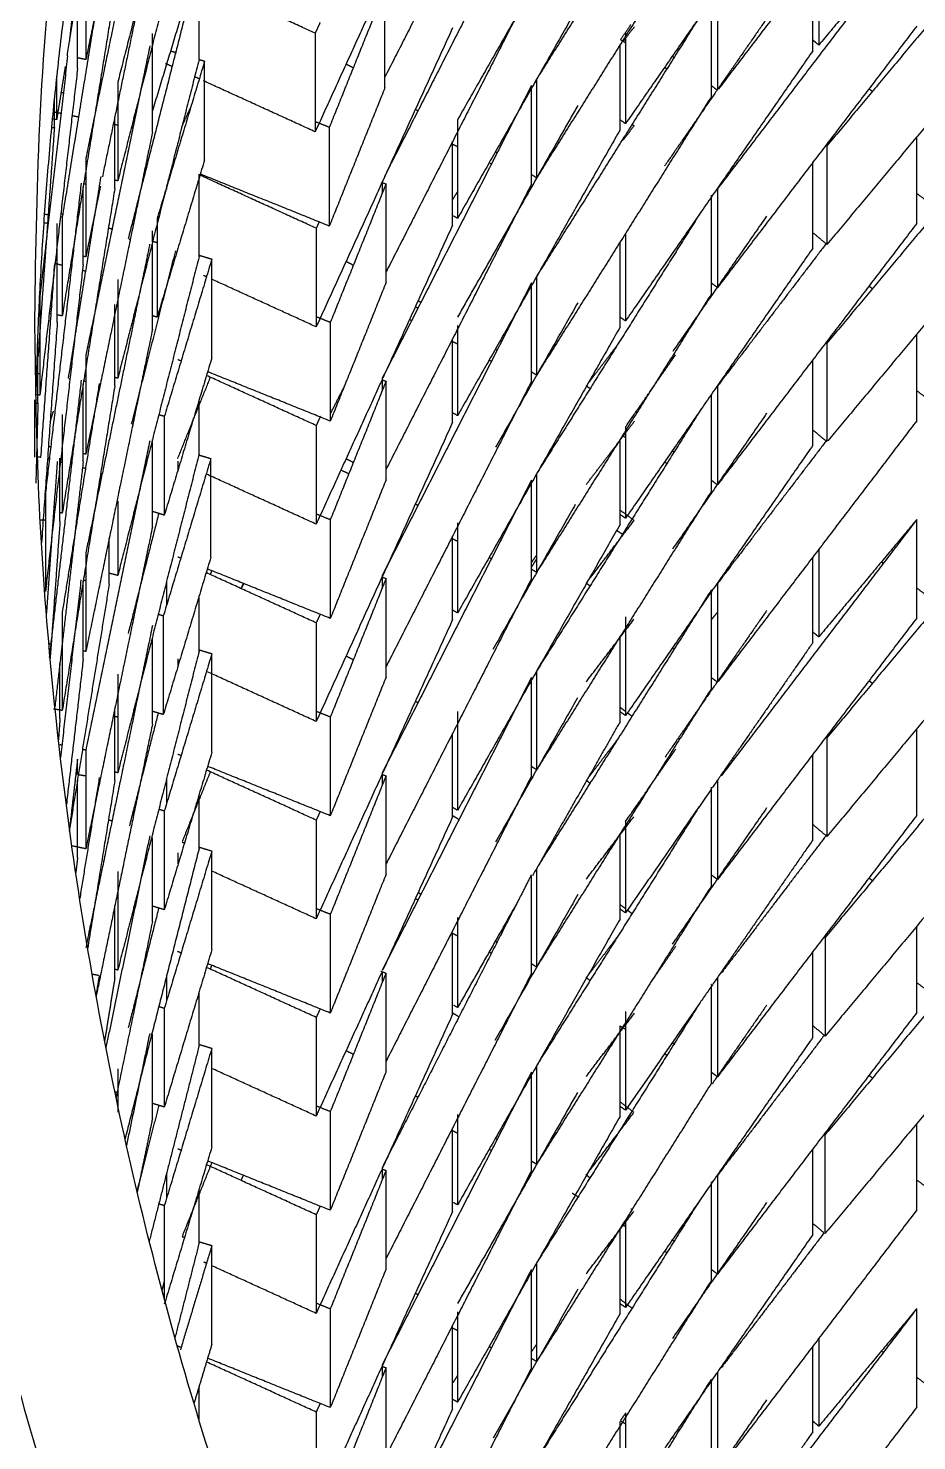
# Model space of a CAD drawing. Header units: centimetres. Extents: x 0 to 19.8, y 0 to 41.5.
# Drawn here: x 12.54 to 13.08, y 14.951 to 15.81 of the extents above; entities that cross this region are included whole.
import ezdxf

# ---------------------------------------------------------------- set-up
doc = ezdxf.new("R2010")
doc.units = ezdxf.units.CM
doc.layers.add('Make2D$Visible$Curves', color=7, linetype='Continuous', true_color=0x000000)

msp = doc.modelspace()

# ---------------------------------------------------------------- linework, layer by layer
at = {"layer": 'Make2D$Visible$Curves', "color": 18, "lineweight": -3, "true_color": 0x000000}
for points, weights, knots in [([(14.75581, 18.03211), (13.8662, 17.9996), (13.21303, 17.39475), (12.44385, 16.68245), (12.44385, 15.63412)], [0.854751958775, 0.866802022462, 1, 0.846767797442, 0.853867800566], [2.055138, 2.055138, 2.055138, 3.769279, 3.769279, 5.741243, 5.741243, 5.741243]), ([(12.54385, 15.63412), (12.54385, 16.63876), (13.28098, 17.32137), (13.90527, 17.89949), (14.7555, 17.93203)], [0.853867800566, 0.846767797442, 1, 0.867107537457, 0.85480787438], [-5.741243, -5.741243, -5.741243, -3.769279, -3.769279, -2.059069, -2.059069, -2.059069]), ([(12.44385, 15.63412), (12.44385, 14.6937), (13.08282, 14.0037), (14.71323, 12.24307), (16.47386, 13.87349), (17.24305, 14.58578), (17.24305, 15.63412)], [0.853867800566, 0.860338983745, 1, 0.707106781187, 1, 0.846767797442, 0.853867800566], [5.741243, 5.741243, 5.741243, 7.538558, 7.538558, 11.307837, 11.307837, 13.279801, 13.279801, 13.279801]), ([(17.14305, 15.63412), (17.14305, 14.62947), (16.40592, 13.94686), (14.71866, 12.38439), (13.15619, 14.07165), (12.54385, 14.73289), (12.54385, 15.63412)], [0.853867800566, 0.846767797442, 1, 0.707106781187, 1, 0.860338983745, 0.853867800566], [-13.279801, -13.279801, -13.279801, -11.307837, -11.307837, -7.538558, -7.538558, -5.741243, -5.741243, -5.741243]), ([(12.47302, 15.1611), (12.58656, 14.4396), (13.08282, 13.9037), (14.71323, 12.14307), (16.47386, 13.77349), (17.24305, 14.48578), (17.24305, 15.53412)], [0.861673993534, 0.888038673933, 1, 0.707106781187, 1, 0.846767797442, 0.853867800566], [6.097714, 6.097714, 6.097714, 7.538558, 7.538558, 11.307837, 11.307837, 13.279801, 13.279801, 13.279801])]:
    msp.add_rational_spline(points, weights, degree=2, knots=knots, dxfattribs=at)
msp.add_rational_spline([(12.65871, 16.2518), (12.55246, 15.92836), (12.54448, 15.588)], [0.87038336411, 0.852657510237, 0.853601079415], degree=2, dxfattribs=at)
for points in [[(12.61543, 15.98697), (12.59516, 15.88905), (12.57489, 15.79113)], [(12.84595, 15.9553), (12.80143, 15.86796), (12.7569, 15.78063)], [(12.5891, 15.952), (12.57627, 15.87274), (12.56344, 15.79348)], [(12.95546, 15.94857), (12.90229, 15.86388), (12.84911, 15.77919)], [(13.08038, 15.93145), (13.02011, 15.8524), (12.95985, 15.77334)], [(12.61543, 15.92697), (12.59516, 15.82905), (12.57489, 15.73113)], [(12.64375, 15.91114), (12.61905, 15.81424), (12.59434, 15.71734)], [(13.01716, 15.91651), (12.96019, 15.83432), (12.90322, 15.75214)], [(12.84595, 15.8953), (12.80125, 15.80763), (12.75656, 15.71996)], [(12.95546, 15.88857), (12.90264, 15.80444), (12.84982, 15.72032)], [(13.15391, 15.89223), (13.08985, 15.81544), (13.02579, 15.73865)], [(12.61831, 15.87134), (12.60632, 15.82434), (12.59434, 15.77734)], [(12.89989, 15.86839), (12.85046, 15.78146), (12.80103, 15.69453)], [(13.08024, 15.87127), (13.01969, 15.79184), (12.95915, 15.71242)], [(13.08038, 15.87134), (13.05059, 15.83564), (13.02081, 15.79994)], [(12.61543, 15.86697), (12.60019, 15.79335), (12.58495, 15.71974)], [(13.02081, 15.85994), (13.02081, 15.82994), (13.02081, 15.79994)], [(12.57489, 15.85113), (12.57489, 15.82113), (12.57489, 15.79113)], [(12.64279, 15.85054), (12.62911, 15.80523), (12.61543, 15.75992)], [(12.64375, 15.79114), (12.64375, 15.82114), (12.64375, 15.85114)], [(12.56986, 15.84571), (12.56733, 15.82378), (12.56479, 15.80185)], [(12.56986, 15.78571), (12.56986, 15.81571), (12.56986, 15.84571)], [(12.6435, 15.85018), (12.62208, 15.76615), (12.60066, 15.68213)], [(13.01716, 15.79651), (13.01716, 15.82269), (13.01716, 15.84888)], [(12.71444, 15.80719), (12.67909, 15.82331), (12.64375, 15.83943)], [(12.75511, 15.83636), (12.73477, 15.79178), (12.71444, 15.74719)], [(12.7569, 15.83412), (12.73996, 15.79201), (12.72302, 15.7499)], [(12.7569, 15.77412), (12.7569, 15.80412), (12.7569, 15.83412)], [(12.84595, 15.8353), (12.80174, 15.74858), (12.75753, 15.66187)], [(12.84967, 15.84009), (12.82535, 15.79731), (12.80103, 15.75453)], [(12.59253, 15.83267), (12.57654, 15.73396), (12.56056, 15.63524)], [(12.95546, 15.82857), (12.90229, 15.74388), (12.84911, 15.65919)], [(12.95546, 15.76857), (12.95546, 15.79857), (12.95546, 15.82857)], [(12.95915, 15.83242), (12.95915, 15.80278), (12.95915, 15.77315)], [(13.15391, 15.83223), (13.08985, 15.75544), (13.02579, 15.67865)], [(12.58039, 15.81774), (12.57048, 15.75649), (12.56056, 15.69524)], [(12.71743, 15.81374), (12.71593, 15.81047), (12.71444, 15.80719)], [(12.79804, 15.81051), (12.75655, 15.71952), (12.71505, 15.62854)], [(12.90019, 15.80329), (12.90337, 15.80788), (12.90655, 15.81247)], [(12.90189, 15.80225), (12.90527, 15.80669), (12.90864, 15.81112)], [(12.90322, 15.80769), (12.90322, 15.80657), (12.90322, 15.80544)], [(12.98907, 15.81598), (12.95804, 15.77123), (12.92702, 15.72648)], [(13.08038, 15.81145), (13.01976, 15.73194), (12.95915, 15.65242)], [(12.6139, 15.79957), (12.59439, 15.70535), (12.57489, 15.61113)], [(12.61543, 15.74697), (12.61543, 15.77697), (12.61543, 15.80697)], [(12.71444, 15.80719), (12.71444, 15.77719), (12.71444, 15.74719)], [(12.89989, 15.74839), (12.89989, 15.77422), (12.89989, 15.80005)], [(12.9002, 15.80326), (12.90171, 15.80231), (12.90322, 15.80137)], [(12.90322, 15.804), (12.90322, 15.77807), (12.90322, 15.75214)], [(13.02081, 15.79994), (13.01898, 15.80146), (13.01716, 15.80298)], [(12.56382, 15.79342), (12.55745, 15.73824), (12.55107, 15.68306)], [(12.57489, 15.79113), (12.57239, 15.79164), (12.56989, 15.79216)], [(12.64375, 15.79114), (12.61905, 15.69424), (12.59434, 15.59734)], [(12.62645, 15.79642), (12.62826, 15.79588), (12.63006, 15.79533)], [(12.6436, 15.79125), (12.64538, 15.79071), (12.64717, 15.79017)], [(13.01716, 15.79651), (12.96019, 15.71432), (12.90322, 15.63214)], [(12.93277, 15.79233), (12.93222, 15.79275), (12.93166, 15.79317)], [(12.56986, 15.78571), (12.55839, 15.68637), (12.54691, 15.58703)], [(12.56237, 15.78687), (12.55976, 15.77072), (12.55714, 15.75457)], [(12.64717, 15.79017), (12.63272, 15.7423), (12.61827, 15.69443)], [(12.62737, 15.7869), (12.62541, 15.78779), (12.62345, 15.78869)], [(12.64717, 15.73017), (12.64717, 15.76017), (12.64717, 15.79017)], [(12.73757, 15.78606), (12.73538, 15.78718), (12.73318, 15.7883)], [(12.927, 15.78644), (12.92772, 15.78599), (12.92844, 15.78553)], [(12.55714, 15.781), (12.55714, 15.76779), (12.55714, 15.75457)], [(12.59434, 15.77734), (12.59434, 15.74734), (12.59434, 15.71734)], [(12.64391, 15.77936), (12.64249, 15.78), (12.64107, 15.78065)], [(12.71444, 15.74719), (12.68041, 15.76271), (12.64638, 15.77823)], [(12.7569, 15.77412), (12.73996, 15.73201), (12.72302, 15.6899)], [(12.84595, 15.7753), (12.80053, 15.68621), (12.75511, 15.59712)], [(12.84595, 15.7153), (12.84595, 15.7453), (12.84595, 15.7753)], [(12.84832, 15.77771), (12.84875, 15.77747), (12.84918, 15.77722)], [(12.84911, 15.77919), (12.84911, 15.74919), (12.84911, 15.71919)], [(12.95897, 15.77256), (12.95721, 15.77388), (12.95546, 15.7752)], [(13.05135, 15.77337), (13.05239, 15.77258), (13.05344, 15.77179)], [(12.55575, 15.74976), (12.55575, 15.75875), (12.55575, 15.76774)], [(12.56156, 15.77061), (12.56088, 15.77081), (12.56021, 15.77101)], [(12.95546, 15.76857), (12.90255, 15.68429), (12.84964, 15.60002)], [(13.15391, 15.77223), (13.08985, 15.69544), (13.02579, 15.61865)], [(12.55575, 15.75933), (12.55788, 15.75889), (12.56001, 15.75845)], [(12.56656, 15.75709), (12.5685, 15.75669), (12.57045, 15.75628)], [(12.59253, 15.71267), (12.59253, 15.7345), (12.59253, 15.75634)], [(12.59471, 15.7606), (12.59416, 15.76076), (12.59362, 15.76093)], [(12.63337, 15.75043), (12.63604, 15.75629), (12.63871, 15.76215)], [(12.77556, 15.76076), (12.77633, 15.76041), (12.7771, 15.76006)], [(12.87423, 15.76327), (12.83763, 15.6989), (12.80103, 15.63453)], [(12.55575, 15.74976), (12.55076, 15.67994), (12.54577, 15.61013)], [(12.55424, 15.74987), (12.55499, 15.74981), (12.55575, 15.74976)], [(12.55714, 15.75457), (12.55601, 15.75476), (12.55489, 15.75494)], [(12.59161, 15.7519), (12.59297, 15.75162), (12.59434, 15.75134)], [(12.60257, 15.74963), (12.60305, 15.74954), (12.60352, 15.74944)], [(12.72302, 15.7499), (12.71873, 15.75162), (12.71444, 15.75335)], [(12.72302, 15.7499), (12.72302, 15.7199), (12.72302, 15.6899)], [(12.80103, 15.75453), (12.80103, 15.72453), (12.80103, 15.69453)], [(12.89989, 15.74839), (12.85046, 15.66146), (12.80103, 15.57453)], [(12.90322, 15.75214), (12.90164, 15.75323), (12.90006, 15.75432)], [(12.90204, 15.74245), (12.90517, 15.74656), (12.9083, 15.75067)], [(12.90842, 15.75071), (12.90793, 15.75109), (12.90744, 15.75146)], [(12.61543, 15.74697), (12.59516, 15.64905), (12.57489, 15.55113)], [(12.79804, 15.69051), (12.79804, 15.71592), (12.79804, 15.74133)], [(12.79812, 15.73969), (12.79957, 15.73895), (12.80103, 15.7382)], [(12.90142, 15.7425), (12.90164, 15.74236), (12.90186, 15.74222)], [(13.08038, 15.69145), (13.08038, 15.71779), (13.08038, 15.74413)], [(12.57489, 15.73113), (12.57489, 15.70113), (12.57489, 15.67113)], [(12.64717, 15.73017), (12.63272, 15.6823), (12.61827, 15.63443)], [(12.82508, 15.73428), (12.82467, 15.73453), (12.82426, 15.73479)], [(13.02579, 15.73865), (13.02579, 15.70893), (13.02579, 15.6792)], [(12.82098, 15.72803), (12.82132, 15.72785), (12.82167, 15.72768)], [(12.96932, 15.72576), (12.96894, 15.72608), (12.96856, 15.7264)], [(13.01716, 15.67651), (13.01716, 15.70276), (13.01716, 15.72902)], [(12.57208, 15.71598), (12.56121, 15.62184), (12.55033, 15.5277)], [(12.584, 15.72002), (12.57407, 15.65864), (12.56413, 15.59727)], [(12.57328, 15.66638), (12.57328, 15.68999), (12.57328, 15.7136)], [(12.57377, 15.71571), (12.5744, 15.71561), (12.57503, 15.7155)], [(12.58377, 15.71406), (12.57933, 15.6926), (12.57489, 15.67113)], [(12.59434, 15.71734), (12.59359, 15.71753), (12.59284, 15.71773)], [(12.62407, 15.71379), (12.62407, 15.71304), (12.62407, 15.71228)], [(12.64375, 15.67114), (12.64375, 15.69626), (12.64375, 15.72138)], [(12.71505, 15.68854), (12.67988, 15.70458), (12.64472, 15.72062)], [(12.72302, 15.6899), (12.68391, 15.70563), (12.64479, 15.72136)], [(12.75751, 15.71547), (12.74058, 15.67336), (12.72364, 15.63124)], [(12.75511, 15.71712), (12.75511, 15.7133), (12.75511, 15.70949)], [(12.75513, 15.71642), (12.75632, 15.71595), (12.75751, 15.71547)], [(12.75751, 15.65547), (12.75751, 15.68547), (12.75751, 15.71547)], [(12.84595, 15.7153), (12.80177, 15.62864), (12.75759, 15.54199)], [(12.84911, 15.71919), (12.84753, 15.72018), (12.84595, 15.72117)], [(12.59253, 15.71267), (12.57654, 15.61396), (12.56056, 15.51524)], [(12.66939, 15.70941), (12.66941, 15.70945), (12.66943, 15.70949)], [(12.79804, 15.70591), (12.79955, 15.70831), (12.80106, 15.71072)], [(12.95546, 15.64857), (12.95546, 15.67857), (12.95546, 15.70857)], [(12.95915, 15.71242), (12.95915, 15.68242), (12.95915, 15.65242)], [(13.15391, 15.71223), (13.09009, 15.63572), (13.02626, 15.55922)], [(13.09014, 15.70243), (13.08526, 15.70606), (13.08038, 15.70968)], [(12.5522, 15.6966), (12.55096, 15.6968), (12.54972, 15.697)], [(12.55968, 15.69754), (12.56035, 15.69734), (12.56102, 15.69713)], [(12.80103, 15.69453), (12.79968, 15.6953), (12.79834, 15.69606)], [(12.9486, 15.69764), (12.89922, 15.61899), (12.84984, 15.54035)], [(12.98907, 15.69598), (12.96053, 15.65481), (12.93199, 15.61364)], [(12.54981, 15.6919), (12.55098, 15.69182), (12.55214, 15.69174)], [(12.55753, 15.63135), (12.55753, 15.66135), (12.55753, 15.69135)], [(12.56056, 15.69524), (12.56009, 15.69532), (12.55961, 15.6954)], [(12.56056, 15.69524), (12.56056, 15.66524), (12.56056, 15.63524)], [(12.58866, 15.68879), (12.58995, 15.6884), (12.59125, 15.68801)], [(12.61827, 15.69443), (12.61827, 15.66443), (12.61827, 15.63443)], [(12.71693, 15.69265), (12.71599, 15.6906), (12.71505, 15.68854)], [(12.71505, 15.68854), (12.71505, 15.65854), (12.71505, 15.62854)], [(12.79804, 15.69051), (12.77681, 15.64395), (12.75557, 15.59739)], [(13.08038, 15.69145), (13.01987, 15.61207), (12.95935, 15.53269)], [(12.55096, 15.68207), (12.54894, 15.66455), (12.54691, 15.64703)], [(12.60108, 15.68202), (12.60172, 15.68186), (12.60236, 15.68169)], [(12.61373, 15.67879), (12.60864, 15.65417), (12.60354, 15.62954)], [(12.61541, 15.68071), (12.61684, 15.68028), (12.61827, 15.67985)], [(12.61543, 15.68005), (12.61543, 15.68351), (12.61543, 15.68697)], [(12.61543, 15.62697), (12.61543, 15.65292), (12.61543, 15.67886)], [(12.89989, 15.62839), (12.89989, 15.65422), (12.89989, 15.68005)], [(12.90322, 15.68536), (12.90322, 15.65875), (12.90322, 15.63214)], [(13.02579, 15.67984), (12.99247, 15.63613), (12.95915, 15.59242)], [(13.02579, 15.67865), (13.02147, 15.68225), (13.01716, 15.68585)], [(12.56747, 15.67266), (12.56706, 15.67275), (12.56665, 15.67283)], [(12.57489, 15.67113), (12.57429, 15.67125), (12.5737, 15.67137)], [(12.64375, 15.67114), (12.61905, 15.57424), (12.59434, 15.47734)], [(12.62939, 15.6748), (12.61598, 15.62222), (12.60257, 15.56963)], [(12.64375, 15.67215), (12.64765, 15.67097), (12.65156, 15.66979)], [(13.01716, 15.67651), (12.96019, 15.59432), (12.90322, 15.51214)], [(12.55577, 15.6667), (12.55157, 15.60803), (12.54738, 15.54937)], [(12.57328, 15.66638), (12.56181, 15.56704), (12.55033, 15.4677)], [(12.56099, 15.66584), (12.5584, 15.66651), (12.5558, 15.66717)], [(12.57467, 15.66236), (12.57381, 15.66258), (12.57295, 15.66279)], [(12.65156, 15.66979), (12.63711, 15.62193), (12.62265, 15.57406)], [(12.65156, 15.60979), (12.65156, 15.63979), (12.65156, 15.66979)], [(12.73763, 15.66603), (12.73541, 15.66716), (12.73318, 15.6683)], [(12.58506, 15.65971), (12.58469, 15.6598), (12.58432, 15.6599)], [(12.59434, 15.65734), (12.59434, 15.62734), (12.59434, 15.59734)], [(12.64858, 15.65885), (12.64765, 15.65928), (12.64672, 15.6597)], [(12.71505, 15.62854), (12.68337, 15.64299), (12.65168, 15.65744)], [(12.75751, 15.65547), (12.74058, 15.61336), (12.72364, 15.57124)], [(12.84595, 15.6553), (12.80053, 15.56621), (12.75511, 15.47712)], [(12.84595, 15.5953), (12.84595, 15.6253), (12.84595, 15.6553)], [(12.84911, 15.65919), (12.84911, 15.62919), (12.84911, 15.59919)], [(12.95897, 15.65256), (12.95721, 15.65388), (12.95546, 15.6552)], [(13.05135, 15.65337), (13.05239, 15.65258), (13.05344, 15.65179)], [(12.54691, 15.64703), (12.54691, 15.61703), (12.54691, 15.58703)], [(12.7787, 15.64339), (12.77787, 15.64392), (12.77703, 15.64444)], [(12.95546, 15.64857), (12.9026, 15.56438), (12.84974, 15.48019)], [(12.54778, 15.63731), (12.54707, 15.63743), (12.54636, 15.63754)], [(12.55378, 15.63634), (12.55321, 15.63643), (12.55263, 15.63653)], [(12.56056, 15.63524), (12.55907, 15.63548), (12.55758, 15.63572)], [(12.59253, 15.59267), (12.59253, 15.61743), (12.59253, 15.64218)], [(12.59434, 15.64166), (12.59401, 15.64176), (12.59367, 15.64186)], [(12.77539, 15.64084), (12.7762, 15.64047), (12.77702, 15.6401)], [(12.87423, 15.64327), (12.84922, 15.59929), (12.82422, 15.55531)], [(12.55753, 15.63135), (12.55273, 15.56425), (12.54793, 15.49714)], [(12.60352, 15.62944), (12.5892, 15.56028), (12.57489, 15.49113)], [(12.61827, 15.63443), (12.61687, 15.63486), (12.61548, 15.63528)], [(12.72364, 15.63124), (12.71942, 15.63294), (12.7152, 15.63464)], [(12.72364, 15.63124), (12.72364, 15.60124), (12.72364, 15.57124)], [(12.77185, 15.63308), (12.77248, 15.63276), (12.77311, 15.63244)], [(12.80103, 15.62945), (12.80103, 15.60199), (12.80103, 15.57453)], [(12.89989, 15.62839), (12.85046, 15.54146), (12.80103, 15.45453)], [(12.90322, 15.63214), (12.90155, 15.63329), (12.89989, 15.63444)], [(12.61543, 15.62697), (12.59516, 15.52905), (12.57489, 15.43113)], [(12.79739, 15.62006), (12.79924, 15.61911), (12.8011, 15.61817)], [(12.79804, 15.57051), (12.79804, 15.59592), (12.79804, 15.62133)], [(13.02579, 15.61865), (13.02565, 15.61877), (13.02551, 15.61888)], [(13.02579, 15.61865), (13.02579, 15.58885), (13.02579, 15.55905)], [(13.08038, 15.57145), (13.08038, 15.59777), (13.08038, 15.62408)], [(12.57489, 15.61113), (12.57489, 15.58113), (12.57489, 15.55113)], [(12.82467, 15.61453), (12.82438, 15.61471), (12.82408, 15.6149)], [(12.88027, 15.5939), (12.88943, 15.60591), (12.89858, 15.61792)], [(12.90328, 15.56776), (12.91849, 15.5897), (12.9337, 15.61163)], [(12.54574, 15.58216), (12.54574, 15.59595), (12.54574, 15.60974)], [(12.65156, 15.60979), (12.63711, 15.56193), (12.62265, 15.51406)], [(12.63283, 15.60777), (12.63185, 15.60816), (12.63086, 15.60856)], [(12.82028, 15.60839), (12.82098, 15.60803), (12.82167, 15.60768)], [(13.01716, 15.55651), (13.01716, 15.58251), (13.01716, 15.60852)], [(12.54617, 15.60018), (12.54654, 15.60012), (12.54691, 15.60006)], [(12.5721, 15.59613), (12.56235, 15.51175), (12.55261, 15.42737)], [(12.58304, 15.59405), (12.5718, 15.52465), (12.56056, 15.45524)], [(12.56454, 15.5972), (12.56491, 15.59714), (12.56528, 15.59708)], [(12.57328, 15.54638), (12.57328, 15.56997), (12.57328, 15.59357)], [(12.57371, 15.59572), (12.5743, 15.59562), (12.57489, 15.59553)], [(12.59434, 15.59734), (12.59347, 15.59756), (12.59261, 15.59778)], [(12.63086, 15.54856), (12.64078, 15.57322), (12.6507, 15.59789)], [(12.71505, 15.56854), (12.68167, 15.58376), (12.6483, 15.59899)], [(12.72364, 15.57124), (12.6864, 15.58622), (12.64916, 15.6012)], [(12.75511, 15.59636), (12.73508, 15.55245), (12.71505, 15.50854)], [(12.75751, 15.59547), (12.74058, 15.55336), (12.72364, 15.51124)], [(12.75511, 15.59712), (12.75511, 15.5933), (12.75511, 15.58949)], [(12.75516, 15.59641), (12.75634, 15.59594), (12.75751, 15.59547)], [(12.75751, 15.53547), (12.75751, 15.56547), (12.75751, 15.59547)], [(12.84595, 15.5953), (12.80173, 15.50857), (12.75752, 15.42184)], [(12.84911, 15.59919), (12.84753, 15.60018), (12.84595, 15.60117)], [(12.54385, 15.54933), (12.54385, 15.56673), (12.54385, 15.58412)], [(12.54691, 15.58703), (12.54586, 15.58715), (12.5448, 15.58727)], [(12.59253, 15.59267), (12.57654, 15.49396), (12.56056, 15.39524)], [(12.72386, 15.57598), (12.72785, 15.58381), (12.73184, 15.59164)], [(12.88162, 15.59096), (12.88048, 15.59181), (12.87934, 15.59267)], [(12.95546, 15.52857), (12.95546, 15.55803), (12.95546, 15.5875)], [(12.95915, 15.59242), (12.95907, 15.59248), (12.95899, 15.59253)], [(12.95915, 15.59242), (12.95915, 15.56272), (12.95915, 15.53301)], [(13.09014, 15.58243), (13.08526, 15.58606), (13.08038, 15.58968)], [(12.54408, 15.5822), (12.54491, 15.58218), (12.54574, 15.58216)], [(12.54574, 15.58216), (12.54511, 15.55778), (12.54448, 15.5334)], [(12.55321, 15.57072), (12.55421, 15.57404), (12.55521, 15.57735)], [(12.64375, 15.55114), (12.64375, 15.56754), (12.64375, 15.58393)], [(12.80103, 15.57453), (12.79953, 15.57538), (12.79804, 15.57623)], [(12.94834, 15.57723), (12.89873, 15.49821), (12.84911, 15.41919)], [(12.98907, 15.57598), (12.96044, 15.53469), (12.93182, 15.49339)], [(12.56056, 15.57524), (12.56056, 15.54524), (12.56056, 15.51524)], [(12.60296, 15.56955), (12.60324, 15.5695), (12.60352, 15.56944)], [(12.62265, 15.57406), (12.62096, 15.57457), (12.61926, 15.57509)], [(12.62265, 15.57406), (12.62265, 15.54406), (12.62265, 15.51406)], [(12.71763, 15.57419), (12.71634, 15.57136), (12.71505, 15.56854)], [(12.79804, 15.57051), (12.75655, 15.47952), (12.71505, 15.38854)], [(12.71505, 15.56854), (12.71505, 15.53854), (12.71505, 15.50854)], [(12.90021, 15.56006), (12.90443, 15.56559), (12.90864, 15.57112)], [(12.90322, 15.56789), (12.90322, 15.54001), (12.90322, 15.51214)], [(13.08038, 15.57145), (13.01994, 15.49216), (12.9595, 15.41287)], [(12.61382, 15.5592), (12.59435, 15.46516), (12.57489, 15.37113)], [(12.61543, 15.55968), (12.61543, 15.55987), (12.61543, 15.56005)], [(12.61543, 15.50697), (12.61543, 15.53267), (12.61543, 15.55836)], [(12.87934, 15.53267), (12.88961, 15.54615), (12.89989, 15.55963)], [(12.89989, 15.50839), (12.89989, 15.53401), (12.89989, 15.55963)], [(12.90142, 15.5625), (12.90236, 15.5619), (12.90331, 15.56131)], [(13.02559, 15.55958), (12.99237, 15.516), (12.95915, 15.47242)], [(13.02579, 15.55865), (13.02147, 15.56225), (13.01716, 15.56585)], [(12.55358, 15.55554), (12.55302, 15.55565), (12.55247, 15.55577)], [(12.56085, 15.55403), (12.56058, 15.55409), (12.56032, 15.55414)], [(12.57489, 15.55113), (12.57418, 15.55127), (12.57348, 15.55142)], [(12.64375, 15.55114), (12.61905, 15.45424), (12.59434, 15.35734)], [(12.64349, 15.5507), (12.64722, 15.54957), (12.65094, 15.54845)], [(13.01716, 15.55651), (12.96019, 15.47432), (12.90322, 15.39214)], [(12.93273, 15.55236), (12.9323, 15.55268), (12.93188, 15.55301)], [(12.54461, 15.54969), (12.5461, 15.54952), (12.54758, 15.54935)], [(12.55748, 15.54674), (12.55418, 15.5006), (12.55088, 15.45445)], [(12.55268, 15.54796), (12.55213, 15.5481), (12.55159, 15.54824)], [(12.5521, 15.54883), (12.55263, 15.54876), (12.55316, 15.5487)], [(12.57328, 15.54638), (12.56468, 15.47187), (12.55607, 15.39736)], [(12.55917, 15.51043), (12.55917, 15.52955), (12.55917, 15.54868)], [(12.56066, 15.54593), (12.55999, 15.5461), (12.55932, 15.54627)], [(12.55935, 15.54799), (12.55973, 15.54794), (12.56012, 15.5479)], [(12.57467, 15.54236), (12.57377, 15.54259), (12.57287, 15.54281)], [(12.65094, 15.54845), (12.63649, 15.50058), (12.62204, 15.45272)], [(12.63086, 15.54694), (12.63086, 15.54423), (12.63086, 15.54152)], [(12.65094, 15.48845), (12.65094, 15.51845), (12.65094, 15.54845)], [(12.73017, 15.54146), (12.73255, 15.54038), (12.73492, 15.5393)], [(12.73769, 15.546), (12.73556, 15.54709), (12.73343, 15.54817)], [(12.927, 15.54644), (12.92772, 15.54599), (12.92844, 15.54553)], [(12.71505, 15.50854), (12.68168, 15.52376), (12.64831, 15.53898)], [(12.75751, 15.53547), (12.74058, 15.49336), (12.72364, 15.45124)], [(12.84595, 15.5353), (12.80053, 15.44621), (12.75511, 15.35712)], [(12.84595, 15.4753), (12.84595, 15.5053), (12.84595, 15.5353)], [(12.84911, 15.53919), (12.84911, 15.50919), (12.84911, 15.47919)], [(12.95897, 15.53256), (12.9573, 15.53381), (12.95564, 15.53507)], [(12.55033, 15.5277), (12.55033, 15.4977), (12.55033, 15.4677)], [(12.58216, 15.52629), (12.58198, 15.52634), (12.5818, 15.5264)], [(12.95546, 15.52857), (12.90255, 15.44429), (12.84964, 15.36002)], [(13.15391, 15.53223), (13.08985, 15.45544), (13.02579, 15.37865)], [(12.56056, 15.51524), (12.55989, 15.51535), (12.55921, 15.51546)], [(12.59434, 15.52261), (12.5941, 15.52268), (12.59386, 15.52276)], [(12.59434, 15.52261), (12.59434, 15.49998), (12.59434, 15.47734)], [(12.62265, 15.51406), (12.61904, 15.51515), (12.61543, 15.51624)], [(12.77549, 15.52079), (12.77625, 15.52045), (12.77702, 15.5201)], [(12.87268, 15.52054), (12.84761, 15.47646), (12.82254, 15.43237)], [(12.90842, 15.51071), (12.90415, 15.51394), (12.89989, 15.51716)], [(12.54713, 15.51129), (12.54873, 15.51117), (12.55033, 15.51106)], [(12.55917, 15.51043), (12.55619, 15.46868), (12.5532, 15.42694)], [(12.61543, 15.50697), (12.59516, 15.40905), (12.57489, 15.31113)], [(12.61926, 15.51509), (12.60996, 15.47861), (12.60066, 15.44213)], [(12.72364, 15.51124), (12.71949, 15.51291), (12.71535, 15.51458)], [(12.72364, 15.51124), (12.72364, 15.48124), (12.72364, 15.45124)], [(12.80103, 15.50938), (12.80103, 15.48195), (12.80103, 15.45453)], [(12.89989, 15.50839), (12.87463, 15.46398), (12.84937, 15.41956)], [(12.87934, 15.47267), (12.89386, 15.49173), (12.90839, 15.51078)], [(12.90322, 15.51214), (12.90155, 15.51329), (12.89989, 15.51444)], [(13.08026, 15.51129), (13.02086, 15.43337), (12.96146, 15.35545)], [(13.08038, 15.51134), (13.05059, 15.47564), (13.02081, 15.43994)], [(13.08038, 15.45145), (13.08038, 15.48145), (13.08038, 15.51145)], [(12.5891, 15.472), (12.5891, 15.4859), (12.5891, 15.4998)], [(12.79765, 15.49993), (12.79934, 15.49906), (12.80103, 15.4982)], [(12.79804, 15.45051), (12.79804, 15.47592), (12.79804, 15.50133)], [(12.89782, 15.50476), (12.89962, 15.50363), (12.90142, 15.5025)], [(12.57489, 15.49113), (12.57489, 15.46113), (12.57489, 15.43113)], [(12.84595, 15.48506), (12.84753, 15.48734), (12.84911, 15.48961)], [(13.02081, 15.49331), (13.02081, 15.46662), (13.02081, 15.43994)], [(12.65094, 15.48845), (12.63649, 15.44058), (12.62204, 15.39272)], [(12.63264, 15.48784), (12.63175, 15.4882), (12.63086, 15.48856)], [(12.72364, 15.45124), (12.68622, 15.46629), (12.6488, 15.48134)], [(12.82046, 15.48829), (12.82107, 15.48799), (12.82167, 15.48768)], [(12.84911, 15.47919), (12.84753, 15.48018), (12.84595, 15.48117)], [(12.84601, 15.4823), (12.84757, 15.48479), (12.84913, 15.48728)], [(13.01716, 15.43651), (13.01716, 15.46251), (13.01716, 15.48852)], [(13.06005, 15.48478), (13.05949, 15.4852), (13.05892, 15.48562)], [(12.57194, 15.47478), (12.5657, 15.42072), (12.55946, 15.36667)], [(12.57328, 15.42638), (12.57328, 15.45009), (12.57328, 15.47381)], [(12.57393, 15.47446), (12.57441, 15.47438), (12.57489, 15.4743)], [(12.59434, 15.47734), (12.59181, 15.47799), (12.58927, 15.47863)], [(12.62407, 15.47394), (12.62407, 15.46669), (12.62407, 15.45944)], [(12.71505, 15.44854), (12.68158, 15.4638), (12.64811, 15.47907)], [(12.65082, 15.47818), (12.65116, 15.47904), (12.65151, 15.4799)], [(12.66963, 15.46993), (12.67025, 15.47129), (12.67087, 15.47266)], [(12.66972, 15.4698), (12.67039, 15.47111), (12.67105, 15.47242)], [(12.75751, 15.47547), (12.74058, 15.43336), (12.72364, 15.39124)], [(12.75511, 15.47712), (12.75511, 15.4733), (12.75511, 15.46949)], [(12.75519, 15.4764), (12.75635, 15.47593), (12.75751, 15.47547)], [(12.75751, 15.41547), (12.75751, 15.44547), (12.75751, 15.47547)], [(12.84595, 15.4753), (12.80173, 15.38857), (12.75751, 15.30184)], [(12.88162, 15.47096), (12.88048, 15.47181), (12.87934, 15.47267)], [(12.95915, 15.47242), (12.95915, 15.44281), (12.95915, 15.4132)], [(12.55033, 15.4677), (12.55011, 15.46772), (12.54988, 15.46775)], [(12.5891, 15.472), (12.57695, 15.39693), (12.5648, 15.32186)], [(12.64375, 15.43114), (12.64375, 15.44788), (12.64375, 15.46462)], [(12.95546, 15.46857), (12.90234, 15.38396), (12.84922, 15.29935)], [(12.95546, 15.40857), (12.95546, 15.43803), (12.95546, 15.4675)], [(13.15391, 15.47223), (13.08985, 15.39544), (13.02579, 15.31865)], [(13.09014, 15.46243), (13.08526, 15.46606), (13.08038, 15.46968)], [(12.56056, 15.45524), (12.56056, 15.42524), (12.56056, 15.39524)], [(12.80103, 15.45453), (12.79953, 15.45538), (12.79804, 15.45623)], [(12.98907, 15.45598), (12.95817, 15.41141), (12.92727, 15.36684)], [(12.61543, 15.44697), (12.59516, 15.34905), (12.57489, 15.25113)], [(12.62204, 15.45272), (12.62047, 15.45319), (12.6189, 15.45366)], [(12.62204, 15.45272), (12.62204, 15.42272), (12.62204, 15.39272)], [(12.71743, 15.45374), (12.71624, 15.45114), (12.71505, 15.44854)], [(12.71505, 15.44854), (12.71505, 15.41854), (12.71505, 15.38854)], [(12.79804, 15.45051), (12.77679, 15.4039), (12.75553, 15.35729)], [(12.87934, 15.41267), (12.89386, 15.43172), (12.90838, 15.45077)], [(12.90322, 15.45214), (12.90322, 15.42214), (12.90322, 15.39214)], [(12.95569, 15.45072), (12.95748, 15.45287), (12.95927, 15.45502)], [(13.08038, 15.45145), (13.01976, 15.37194), (12.95915, 15.29242)], [(12.60194, 15.4418), (12.60214, 15.44175), (12.60234, 15.4417)], [(12.61543, 15.38697), (12.61543, 15.41293), (12.61543, 15.43889)], [(12.89989, 15.38839), (12.89989, 15.41428), (12.89989, 15.44017)], [(13.02081, 15.43994), (13.01898, 15.44146), (13.01716, 15.44298)], [(12.55388, 15.43547), (12.55315, 15.43563), (12.55242, 15.43578)], [(12.56056, 15.43409), (12.56048, 15.43411), (12.5604, 15.43412)], [(12.57489, 15.43113), (12.57433, 15.43124), (12.57378, 15.43135)], [(12.64375, 15.43114), (12.61905, 15.33424), (12.59434, 15.23734)], [(12.65156, 15.42979), (12.63711, 15.38193), (12.62265, 15.33406)], [(12.64379, 15.43214), (12.64767, 15.43097), (12.65156, 15.42979)], [(12.65156, 15.36979), (12.65156, 15.39979), (12.65156, 15.42979)], [(12.93273, 15.43236), (12.9322, 15.43277), (12.93166, 15.43317)], [(13.01716, 15.43651), (12.98657, 15.39238), (12.95598, 15.34825)], [(12.55917, 15.39043), (12.55917, 15.40716), (12.55917, 15.42389)], [(12.57328, 15.42638), (12.56819, 15.38225), (12.56309, 15.33812)], [(12.63086, 15.42662), (12.63086, 15.42428), (12.63086, 15.42194)], [(12.73763, 15.42603), (12.73541, 15.42716), (12.73318, 15.4283)], [(12.59434, 15.41734), (12.59434, 15.38734), (12.59434, 15.35734)], [(12.71505, 15.38854), (12.6819, 15.40366), (12.64875, 15.41878)], [(12.75751, 15.41547), (12.74058, 15.37336), (12.72364, 15.33124)], [(12.84595, 15.4153), (12.80053, 15.32621), (12.75511, 15.23712)], [(12.84911, 15.4191), (12.82507, 15.37682), (12.80103, 15.33453)], [(12.84595, 15.3553), (12.84595, 15.3853), (12.84595, 15.4153)], [(12.84847, 15.41763), (12.84879, 15.41744), (12.84911, 15.41726)], [(12.84911, 15.41919), (12.84911, 15.38919), (12.84911, 15.35919)], [(12.95897, 15.41256), (12.95722, 15.41387), (12.95548, 15.41519)], [(13.05148, 15.41327), (13.05246, 15.41253), (13.05344, 15.41179)], [(12.95546, 15.40857), (12.90229, 15.32388), (12.84911, 15.23919)], [(13.15283, 15.41081), (13.08877, 15.33402), (13.02471, 15.25723)], [(12.56056, 15.39524), (12.55793, 15.39567), (12.55529, 15.3961)], [(12.59253, 15.35267), (12.59253, 15.3745), (12.59253, 15.39634)], [(12.77539, 15.40084), (12.7762, 15.40047), (12.77702, 15.4001)], [(12.874, 15.40287), (12.8491, 15.35908), (12.8242, 15.31529)], [(12.90322, 15.39465), (12.90155, 15.3959), (12.89989, 15.39716)], [(12.55917, 15.39043), (12.5587, 15.38388), (12.55823, 15.37732)], [(12.61543, 15.38697), (12.59831, 15.30427), (12.58119, 15.22156)], [(12.59166, 15.39189), (12.593, 15.39162), (12.59434, 15.39134)], [(12.6189, 15.39366), (12.61015, 15.35935), (12.6014, 15.32503)], [(12.62204, 15.39272), (12.61883, 15.39368), (12.61562, 15.39465)], [(12.72364, 15.39124), (12.71935, 15.39297), (12.71505, 15.3947)], [(12.72364, 15.39124), (12.72364, 15.36124), (12.72364, 15.33124)], [(12.80103, 15.39453), (12.80103, 15.36453), (12.80103, 15.33453)], [(12.89989, 15.38839), (12.87329, 15.34161), (12.84669, 15.29483)], [(12.90322, 15.39214), (12.90155, 15.39329), (12.89989, 15.39444)], [(12.90717, 15.39166), (12.90577, 15.39272), (12.90436, 15.39378)], [(12.79804, 15.33051), (12.79804, 15.35592), (12.79804, 15.38133)], [(13.02579, 15.37865), (13.02565, 15.37877), (13.02551, 15.37888)], [(13.02579, 15.37865), (13.02579, 15.34865), (13.02579, 15.31865)], [(13.08038, 15.33145), (13.08038, 15.35777), (13.08038, 15.38408)], [(12.56055, 15.37409), (12.55979, 15.37425), (12.55904, 15.37441)], [(12.57489, 15.37113), (12.57398, 15.37131), (12.57308, 15.3715)], [(12.57489, 15.37113), (12.57489, 15.34113), (12.57489, 15.31113)], [(12.65156, 15.36979), (12.63711, 15.32193), (12.62265, 15.27406)], [(12.88027, 15.3539), (12.88932, 15.36577), (12.89837, 15.37764)], [(12.90322, 15.32766), (12.91849, 15.34969), (12.93376, 15.37172)], [(12.56986, 15.36571), (12.56742, 15.34454), (12.56497, 15.32337)], [(12.56986, 15.35626), (12.56986, 15.36098), (12.56986, 15.36571)], [(12.63283, 15.36777), (12.63185, 15.36816), (12.63086, 15.36856)], [(12.72364, 15.33124), (12.68631, 15.34626), (12.64898, 15.36127)], [(12.84911, 15.35919), (12.84753, 15.36018), (12.84595, 15.36117)], [(12.96932, 15.36576), (12.96901, 15.36602), (12.96869, 15.36629)], [(13.01716, 15.31651), (13.01716, 15.34251), (13.01716, 15.36852)], [(12.56986, 15.30571), (12.56986, 15.32943), (12.56986, 15.35314)], [(12.57072, 15.3562), (12.5728, 15.35586), (12.57489, 15.35553)], [(12.58309, 15.35441), (12.57714, 15.31761), (12.57118, 15.28082)], [(12.59253, 15.35267), (12.58428, 15.30172), (12.57603, 15.25077)], [(12.59434, 15.35734), (12.59346, 15.35757), (12.59258, 15.35779)], [(12.62407, 15.35394), (12.62407, 15.34635), (12.62407, 15.33875)], [(12.63996, 15.33119), (12.64541, 15.34472), (12.65085, 15.35825)], [(12.71505, 15.32854), (12.68176, 15.34372), (12.64846, 15.35891)], [(12.75517, 15.35651), (12.73511, 15.31252), (12.71505, 15.26854)], [(12.75751, 15.35547), (12.74058, 15.31336), (12.72364, 15.27124)], [(12.75511, 15.35712), (12.75511, 15.35332), (12.75511, 15.34951)], [(12.75511, 15.35644), (12.75631, 15.35595), (12.75751, 15.35547)], [(12.75751, 15.29547), (12.75751, 15.32547), (12.75751, 15.35547)], [(12.84595, 15.3553), (12.80173, 15.26857), (12.75751, 15.18184)], [(12.88162, 15.35096), (12.88048, 15.35181), (12.87934, 15.35267)], [(12.95915, 15.35242), (12.95915, 15.32251), (12.95915, 15.2926)], [(12.64375, 15.31114), (12.64375, 15.32754), (12.64375, 15.34393)], [(12.95549, 15.34754), (12.92935, 15.30984), (12.90322, 15.27214)], [(12.95546, 15.28857), (12.95546, 15.31857), (12.95546, 15.34857)], [(13.15283, 15.35081), (13.08877, 15.27402), (13.02471, 15.19723)], [(12.62265, 15.33406), (12.62096, 15.33457), (12.61926, 15.33509)], [(12.80103, 15.33453), (12.79953, 15.33538), (12.79804, 15.33623)], [(12.94809, 15.33683), (12.8986, 15.25801), (12.84911, 15.17919)], [(12.98907, 15.33598), (12.96036, 15.29457), (12.93166, 15.25317)], [(12.58895, 15.3287), (12.58991, 15.32841), (12.59087, 15.32812)], [(12.62265, 15.33406), (12.62265, 15.30406), (12.62265, 15.27406)], [(12.63376, 15.31576), (12.63676, 15.32322), (12.63976, 15.33068)], [(12.71743, 15.33374), (12.71624, 15.33114), (12.71505, 15.32854)], [(12.71505, 15.32854), (12.71505, 15.29854), (12.71505, 15.26854)], [(12.79804, 15.33051), (12.77681, 15.28396), (12.75559, 15.23742)], [(12.80193, 15.32881), (12.80012, 15.32995), (12.7983, 15.33109)], [(12.87934, 15.29267), (12.8938, 15.31164), (12.90826, 15.33061)], [(12.90322, 15.32766), (12.90322, 15.2999), (12.90322, 15.27214)], [(13.08038, 15.33145), (13.01987, 15.25208), (12.95937, 15.17271)], [(12.61376, 15.31892), (12.60044, 15.25455), (12.58711, 15.19019)], [(12.61543, 15.26697), (12.61543, 15.29241), (12.61543, 15.31784)], [(12.89989, 15.26839), (12.89989, 15.29424), (12.89989, 15.32008)], [(13.02588, 15.31997), (12.99375, 15.27782), (12.96163, 15.23567)], [(13.02579, 15.31865), (13.02147, 15.32225), (13.01716, 15.32585)], [(12.57489, 15.31113), (12.57064, 15.312), (12.5664, 15.31288)], [(12.64375, 15.31114), (12.62125, 15.22289), (12.59875, 15.13464)], [(12.65156, 15.30979), (12.63711, 15.26193), (12.62265, 15.21406)], [(12.63355, 15.31523), (12.63425, 15.31502), (12.63496, 15.31481)], [(12.64386, 15.31212), (12.64771, 15.31096), (12.65156, 15.30979)], [(12.65156, 15.24979), (12.65156, 15.27979), (12.65156, 15.30979)], [(12.9322, 15.31276), (12.93193, 15.31297), (12.93166, 15.31317)], [(13.01716, 15.31651), (12.98288, 15.26705), (12.9486, 15.2176)], [(12.56986, 15.30571), (12.56933, 15.30111), (12.5688, 15.2965)], [(12.63086, 15.30856), (12.63086, 15.30529), (12.63086, 15.30202)], [(12.63086, 15.30125), (12.63086, 15.30095), (12.63086, 15.30065)], [(12.59434, 15.29734), (12.59434, 15.26734), (12.59434, 15.23734)], [(12.71505, 15.26854), (12.68331, 15.28302), (12.65156, 15.2975)], [(12.75751, 15.29547), (12.74058, 15.25336), (12.72364, 15.21124)], [(12.84595, 15.2953), (12.84167, 15.28689), (12.83739, 15.27849)], [(12.84595, 15.2353), (12.84595, 15.26498), (12.84595, 15.29466)], [(12.84911, 15.29919), (12.84911, 15.26919), (12.84911, 15.23919)], [(12.95897, 15.29256), (12.95721, 15.29388), (12.95546, 15.2952)], [(13.05135, 15.29337), (13.05257, 15.29245), (13.05379, 15.29152)], [(12.77899, 15.28321), (12.77816, 15.28373), (12.77733, 15.28425)], [(12.95546, 15.28857), (12.90229, 15.20388), (12.84911, 15.11919)], [(13.1527, 15.29064), (13.08864, 15.21385), (13.02458, 15.13706)], [(12.59253, 15.23267), (12.59253, 15.2545), (12.59253, 15.27634)], [(12.61926, 15.27509), (12.60998, 15.23869), (12.6007, 15.20229)], [(12.62265, 15.27406), (12.61907, 15.27515), (12.61548, 15.27623)], [(12.83733, 15.27838), (12.79622, 15.19775), (12.75511, 15.11712)], [(12.77539, 15.28084), (12.77628, 15.28044), (12.77716, 15.28003)], [(12.83739, 15.27848), (12.81921, 15.24651), (12.80103, 15.21453)], [(12.87423, 15.28327), (12.84901, 15.23892), (12.82379, 15.19457)], [(12.90322, 15.27465), (12.90165, 15.27583), (12.90007, 15.27702)], [(12.61543, 15.26697), (12.60435, 15.21345), (12.59327, 15.15994)], [(12.71739, 15.27376), (12.71623, 15.27423), (12.71506, 15.27469)], [(12.72364, 15.27124), (12.72053, 15.27249), (12.71743, 15.27374)], [(12.72364, 15.27124), (12.72364, 15.24124), (12.72364, 15.21124)], [(12.80103, 15.26938), (12.80103, 15.24195), (12.80103, 15.21453)], [(12.80187, 15.26884), (12.80179, 15.2689), (12.80171, 15.26895)], [(12.89989, 15.26839), (12.87455, 15.22384), (12.84922, 15.17928)], [(12.90322, 15.27214), (12.90155, 15.27329), (12.89989, 15.27444)], [(12.90717, 15.27166), (12.90577, 15.27272), (12.90436, 15.27378)], [(12.79804, 15.21051), (12.79804, 15.23533), (12.79804, 15.26014)], [(12.79804, 15.25973), (12.79953, 15.25896), (12.80103, 15.2582)], [(12.87934, 15.23267), (12.88886, 15.24517), (12.89839, 15.25766)], [(13.08038, 15.21145), (13.08038, 15.23771), (13.08038, 15.26396)], [(12.65156, 15.24979), (12.63711, 15.20193), (12.62265, 15.15406)], [(12.82505, 15.25429), (12.82453, 15.25462), (12.82401, 15.25495)], [(12.91885, 15.23022), (12.92638, 15.24108), (12.93391, 15.25195)], [(13.02471, 15.25723), (13.02471, 15.22751), (13.02471, 15.19779)], [(12.63292, 15.24773), (12.63189, 15.24814), (12.63086, 15.24856)], [(12.72364, 15.21124), (12.68631, 15.22626), (12.64898, 15.24127)], [(12.82032, 15.24837), (12.82099, 15.24802), (12.82167, 15.24768)], [(12.84911, 15.23919), (12.84753, 15.24018), (12.84595, 15.24117)], [(13.01716, 15.19651), (13.01716, 15.22251), (13.01716, 15.24852)], [(12.57877, 15.2349), (12.58072, 15.23458), (12.58267, 15.23427)], [(12.58303, 15.23405), (12.58206, 15.22802), (12.58108, 15.22199)], [(12.59253, 15.23267), (12.58942, 15.21347), (12.58631, 15.19427)], [(12.59434, 15.23734), (12.59362, 15.23753), (12.59289, 15.23771)], [(12.62407, 15.23394), (12.62407, 15.22641), (12.62407, 15.21887)], [(12.71505, 15.20854), (12.68167, 15.22376), (12.6483, 15.23899)], [(12.65088, 15.23833), (12.65124, 15.23924), (12.65161, 15.24015)], [(12.75511, 15.23636), (12.73508, 15.19245), (12.71505, 15.14854)], [(12.75751, 15.23547), (12.74058, 15.19336), (12.72364, 15.15124)], [(12.75439, 15.23672), (12.75595, 15.2361), (12.75751, 15.23547)], [(12.75511, 15.23633), (12.75511, 15.23291), (12.75511, 15.22949)], [(12.75751, 15.17547), (12.75751, 15.20547), (12.75751, 15.23547)], [(12.84595, 15.2353), (12.80173, 15.14857), (12.75751, 15.06184)], [(12.88162, 15.23096), (12.88048, 15.23181), (12.87934, 15.23267)], [(12.95915, 15.23242), (12.95915, 15.20242), (12.95915, 15.17242)], [(12.64375, 15.19114), (12.64375, 15.20766), (12.64375, 15.22418)], [(12.95546, 15.22857), (12.95532, 15.22834), (12.95517, 15.22811)], [(12.95546, 15.16857), (12.95546, 15.19803), (12.95546, 15.2275)], [(13.1527, 15.23064), (13.08864, 15.15385), (13.02458, 15.07706)], [(13.09014, 15.22243), (13.08526, 15.22606), (13.08038, 15.22968)], [(12.62265, 15.21406), (12.62098, 15.21457), (12.6193, 15.21508)], [(12.80103, 15.21453), (12.79987, 15.21519), (12.79872, 15.21585)], [(12.94856, 15.21758), (12.89884, 15.13838), (12.84911, 15.05919)], [(12.94835, 15.21724), (12.92578, 15.18469), (12.90322, 15.15214)], [(12.98907, 15.21598), (12.97251, 15.1921), (12.95596, 15.16822)], [(12.62265, 15.21406), (12.62265, 15.18406), (12.62265, 15.15406)], [(12.71748, 15.21387), (12.71627, 15.21121), (12.71505, 15.20854)], [(12.71505, 15.20854), (12.71505, 15.17854), (12.71505, 15.14854)], [(12.79804, 15.21051), (12.77673, 15.16378), (12.75542, 15.11705)], [(12.80187, 15.20884), (12.79996, 15.21005), (12.79804, 15.21125)], [(12.87934, 15.17267), (12.89401, 15.19192), (12.90867, 15.21116)], [(12.90322, 15.21214), (12.90322, 15.18214), (12.90322, 15.15214)], [(13.08038, 15.21145), (13.01978, 15.13196), (12.95918, 15.05246)], [(12.61375, 15.19886), (12.60669, 15.16477), (12.59963, 15.13068)], [(12.61543, 15.14697), (12.61543, 15.17267), (12.61543, 15.19836)], [(12.89989, 15.20346), (12.9016, 15.20239), (12.90331, 15.20131)], [(12.89989, 15.14839), (12.89989, 15.17593), (12.89989, 15.20346)], [(13.02471, 15.19723), (13.021, 15.20032), (13.0173, 15.20342)], [(12.64375, 15.19114), (12.62862, 15.1318), (12.61349, 15.07247)], [(12.65156, 15.18979), (12.63711, 15.14193), (12.62265, 15.09406)], [(12.64418, 15.19202), (12.64787, 15.19091), (12.65156, 15.18979)], [(12.65156, 15.12979), (12.65156, 15.15979), (12.65156, 15.18979)], [(13.01716, 15.19651), (12.96019, 15.11432), (12.90322, 15.03214)], [(12.93313, 15.19206), (12.93241, 15.19261), (12.93169, 15.19315)], [(13.02386, 15.19731), (12.99151, 15.15487), (12.95915, 15.11242)], [(12.73763, 15.18603), (12.73541, 15.18716), (12.73318, 15.1883)], [(12.927, 15.18644), (12.92772, 15.18599), (12.92844, 15.18553)], [(12.59434, 15.17734), (12.59434, 15.16417), (12.59434, 15.151)], [(12.71505, 15.14854), (12.68331, 15.16302), (12.65156, 15.1775)], [(12.75751, 15.17547), (12.74058, 15.13336), (12.72364, 15.09124)], [(12.84595, 15.1753), (12.80053, 15.08621), (12.75511, 14.99712)], [(12.84911, 15.1791), (12.82507, 15.13682), (12.80103, 15.09453)], [(12.84595, 15.1153), (12.84595, 15.1453), (12.84595, 15.1753)], [(12.84832, 15.17771), (12.84875, 15.17747), (12.84918, 15.17722)], [(12.84911, 15.17919), (12.84911, 15.14919), (12.84911, 15.11919)], [(12.95915, 15.17242), (12.9573, 15.17381), (12.95546, 15.1752)], [(13.05135, 15.17337), (13.05243, 15.17255), (13.05351, 15.17174)], [(12.5944, 15.16259), (12.5935, 15.16287), (12.5926, 15.16314)], [(12.95546, 15.16857), (12.90229, 15.08388), (12.84911, 14.99919)], [(12.61926, 15.15509), (12.61263, 15.12909), (12.606, 15.10309)], [(12.62265, 15.15406), (12.6191, 15.15513), (12.61555, 15.15621)], [(12.72364, 15.15124), (12.7194, 15.15295), (12.71515, 15.15466)], [(12.77539, 15.16084), (12.7762, 15.16047), (12.77702, 15.1601)], [(12.87405, 15.16296), (12.83754, 15.09875), (12.80103, 15.03453)], [(12.90842, 15.15071), (12.90415, 15.15394), (12.89989, 15.15716)], [(12.61543, 15.14697), (12.61081, 15.12465), (12.60619, 15.10232)], [(12.72364, 15.15124), (12.72364, 15.12124), (12.72364, 15.09124)], [(12.80103, 15.14943), (12.80103, 15.12198), (12.80103, 15.09453)], [(12.89989, 15.14839), (12.85046, 15.06146), (12.80103, 14.97453)], [(12.87934, 15.11267), (12.89371, 15.13153), (12.90809, 15.15039)], [(12.90322, 15.15214), (12.90155, 15.15329), (12.89989, 15.15444)], [(12.79739, 15.14006), (12.79921, 15.13913), (12.80103, 15.1382)], [(12.79804, 15.09051), (12.79804, 15.11592), (12.79804, 15.14133)], [(13.08038, 15.09145), (13.08038, 15.1177), (13.08038, 15.14395)], [(12.65156, 15.12979), (12.63711, 15.08193), (12.62265, 15.03406)], [(12.82505, 15.13429), (12.82453, 15.13462), (12.82401, 15.13495)], [(13.02458, 15.13706), (13.02458, 15.1076), (13.02458, 15.07814)], [(12.63283, 15.12777), (12.63185, 15.12816), (12.63086, 15.12856)], [(12.63995, 15.09115), (12.64583, 15.10577), (12.6517, 15.12038)], [(12.72364, 15.09124), (12.68637, 15.10623), (12.6491, 15.12122)], [(12.82028, 15.12839), (12.82098, 15.12803), (12.82167, 15.12768)], [(12.84911, 15.11919), (12.84757, 15.12016), (12.84602, 15.12113)], [(13.01716, 15.07651), (13.01716, 15.10251), (13.01716, 15.12852)], [(12.62407, 15.11394), (12.62407, 15.10635), (12.62407, 15.09875)], [(12.71505, 15.08854), (12.68167, 15.10376), (12.6483, 15.11899)], [(12.66937, 15.10937), (12.6701, 15.11096), (12.67082, 15.11254)], [(12.75511, 15.11636), (12.73508, 15.07245), (12.71505, 15.02854)], [(12.75751, 15.11547), (12.74058, 15.07336), (12.72364, 15.03124)], [(12.75511, 15.11712), (12.75511, 15.1133), (12.75511, 15.10949)], [(12.75541, 15.11631), (12.75646, 15.11589), (12.75751, 15.11547)], [(12.84595, 15.1153), (12.80172, 15.02854), (12.75748, 14.94178)], [(12.75751, 15.05547), (12.75751, 15.08547), (12.75751, 15.11547)], [(12.88162, 15.11096), (12.88048, 15.11181), (12.87934, 15.11267)], [(12.95915, 15.11242), (12.95915, 15.08247), (12.95915, 15.05251)], [(12.64375, 15.07114), (12.64375, 15.08754), (12.64375, 15.10393)], [(12.95546, 15.04857), (12.95546, 15.07857), (12.95546, 15.10857)], [(13.09014, 15.10243), (13.08526, 15.10606), (13.08038, 15.10968)], [(12.62265, 15.09406), (12.62096, 15.09457), (12.61926, 15.09509)], [(12.80103, 15.09453), (12.79976, 15.09525), (12.79849, 15.09597)], [(12.94834, 15.09723), (12.89873, 15.01821), (12.84911, 14.93919)], [(12.87077, 15.10174), (12.87273, 15.10051), (12.8747, 15.09927)], [(12.98907, 15.09598), (12.96039, 15.05461), (12.93171, 15.01324)], [(12.62265, 15.09406), (12.62265, 15.06567), (12.62265, 15.03728)], [(12.63364, 15.07548), (12.63663, 15.0829), (12.63962, 15.09033)], [(12.71743, 15.09374), (12.71624, 15.09114), (12.71505, 15.08854)], [(12.71505, 15.08854), (12.71505, 15.05854), (12.71505, 15.02854)], [(12.79804, 15.09051), (12.77667, 15.04365), (12.7553, 14.99679)], [(12.87934, 15.05267), (12.89378, 15.07162), (12.90822, 15.09056)], [(12.90756, 15.09137), (12.90707, 15.09174), (12.90658, 15.0921)], [(13.08038, 15.09145), (13.01976, 15.01194), (12.95915, 14.93242)], [(12.89989, 15.02839), (12.89989, 15.05422), (12.89989, 15.08005)], [(12.90142, 15.0825), (12.90232, 15.08193), (12.90322, 15.08137)], [(12.90322, 15.08536), (12.90322, 15.05875), (12.90322, 15.03214)], [(13.02404, 15.07755), (12.99275, 15.0365), (12.96145, 14.99544)], [(13.02458, 15.07706), (13.02087, 15.08016), (13.01716, 15.08325)], [(12.64375, 15.07114), (12.63643, 15.04244), (12.62911, 15.01374)], [(12.65156, 15.06979), (12.64198, 15.03809), (12.63241, 15.00638)], [(12.63355, 15.07523), (12.63425, 15.07502), (12.63496, 15.07481)], [(12.64383, 15.07213), (12.6477, 15.07096), (12.65156, 15.06979)], [(12.65156, 15.00979), (12.65156, 15.03979), (12.65156, 15.06979)], [(13.01716, 15.07651), (12.96019, 14.99432), (12.90322, 14.91214)], [(12.93273, 15.07236), (12.9322, 15.07277), (12.93166, 15.07317)], [(12.927, 15.06644), (12.92772, 15.06598), (12.92844, 15.06553)], [(12.6483, 15.05899), (12.64751, 15.05934), (12.64672, 15.0597)], [(12.71505, 15.02854), (12.68331, 15.04302), (12.65156, 15.0575)], [(12.75751, 15.05547), (12.74058, 15.01336), (12.72364, 14.97124)], [(12.84595, 15.0553), (12.80053, 14.96621), (12.75511, 14.87712)], [(12.84595, 14.9953), (12.84595, 15.0253), (12.84595, 15.0553)], [(12.84911, 15.05919), (12.84911, 15.02919), (12.84911, 14.99919)], [(12.95897, 15.05256), (12.95721, 15.05388), (12.95546, 15.0552)], [(12.62265, 15.04839), (12.62193, 15.04554), (12.6212, 15.0427)], [(12.87423, 15.04327), (12.84847, 14.99797), (12.82271, 14.95267)], [(12.95546, 15.04857), (12.90259, 14.96436), (12.84972, 14.88016)], [(12.72364, 15.03124), (12.71935, 15.03297), (12.71505, 15.0347)], [(12.77539, 15.04084), (12.77632, 15.04042), (12.77724, 15.03999)], [(12.90733, 15.03154), (12.90368, 15.0343), (12.90004, 15.03705)], [(12.72364, 15.03124), (12.72364, 15.00124), (12.72364, 14.97124)], [(12.80103, 15.0294), (12.80103, 15.00197), (12.80103, 14.97453)], [(12.89989, 15.02839), (12.85046, 14.94146), (12.80103, 14.85453)], [(12.90322, 15.03214), (12.90171, 15.03318), (12.90019, 15.03423)], [(13.08007, 15.03105), (13.01961, 14.95173), (12.95915, 14.87242)], [(13.08038, 15.03134), (13.05059, 14.99564), (13.02081, 14.95994)], [(13.08038, 14.97145), (13.08038, 15.00145), (13.08038, 15.03145)], [(12.79804, 14.97051), (12.79804, 14.99597), (12.79804, 15.02143)], [(12.79816, 15.01966), (12.79972, 15.01887), (12.80127, 15.01808)], [(12.63283, 15.00777), (12.63185, 15.00816), (12.63086, 15.00856)], [(12.65156, 15.00979), (12.64613, 14.9918), (12.64069, 14.9738)], [(12.84621, 15.00543), (12.84766, 15.00752), (12.84911, 15.00961)], [(13.01716, 14.95651), (13.01716, 14.98251), (13.01716, 15.00852)], [(13.02081, 15.01362), (13.02081, 14.98678), (13.02081, 14.95994)], [(12.72364, 14.97124), (12.68639, 14.98623), (12.64914, 15.00121)], [(12.82028, 15.00839), (12.82081, 15.00812), (12.82134, 15.00785)], [(12.84911, 14.99919), (12.84753, 15.00018), (12.84595, 15.00117)], [(13.06005, 15.00478), (13.05949, 15.0052), (13.05892, 15.00562)], [(12.71505, 14.96854), (12.68178, 14.98371), (12.64851, 14.99889)], [(12.75511, 14.99636), (12.73508, 14.95245), (12.71505, 14.90854)], [(12.75751, 14.99547), (12.74058, 14.95336), (12.72364, 14.91124)], [(12.75511, 14.99712), (12.75511, 14.9933), (12.75511, 14.98949)], [(12.75532, 14.99635), (12.75642, 14.99591), (12.75751, 14.99547)], [(12.75751, 14.93547), (12.75751, 14.96547), (12.75751, 14.99547)], [(12.84595, 14.9953), (12.80184, 14.90878), (12.75773, 14.82227)], [(12.95915, 14.99242), (12.95915, 14.96242), (12.95915, 14.93242)], [(13.14893, 14.99351), (13.11384, 14.95145), (13.07875, 14.90939)], [(12.64375, 14.9641), (12.64375, 14.97411), (12.64375, 14.98413)], [(12.79834, 14.98638), (12.7997, 14.98855), (12.80107, 14.99073)], [(12.95546, 14.98857), (12.90229, 14.90388), (12.84911, 14.81919)], [(12.95546, 14.92857), (12.95546, 14.95803), (12.95546, 14.9875)], [(13.09014, 14.98243), (13.08526, 14.98606), (13.08038, 14.98968)], [(12.80103, 14.97453), (12.79955, 14.97537), (12.79807, 14.97622)], [(12.98907, 14.97598), (12.94614, 14.91406), (12.90322, 14.85214)], [(12.71747, 14.97384), (12.71626, 14.97119), (12.71505, 14.96854)], [(12.71505, 14.96854), (12.71505, 14.93854), (12.71505, 14.90854)], [(12.79804, 14.97051), (12.77666, 14.92361), (12.75527, 14.87672)], [(12.90018, 14.96328), (12.9017, 14.96547), (12.90322, 14.96766)], [(12.90322, 14.96806), (12.90322, 14.9401), (12.90322, 14.91214)], [(13.08038, 14.97145), (13.01976, 14.89194), (12.95915, 14.81242)], [(12.89989, 14.90839), (12.89989, 14.93563), (12.89989, 14.96286)], [(12.90018, 14.96328), (12.9017, 14.96232), (12.90322, 14.96137)], [(13.02081, 14.95994), (13.01898, 14.96146), (13.01716, 14.96298)], [(12.93273, 14.95236), (12.9322, 14.95277), (12.93166, 14.95317)], [(13.01716, 14.95651), (12.98656, 14.91236), (12.95596, 14.86822)]]:
    msp.add_open_spline(points, degree=2, dxfattribs=at)

doc.saveas('drawing.dxf')
